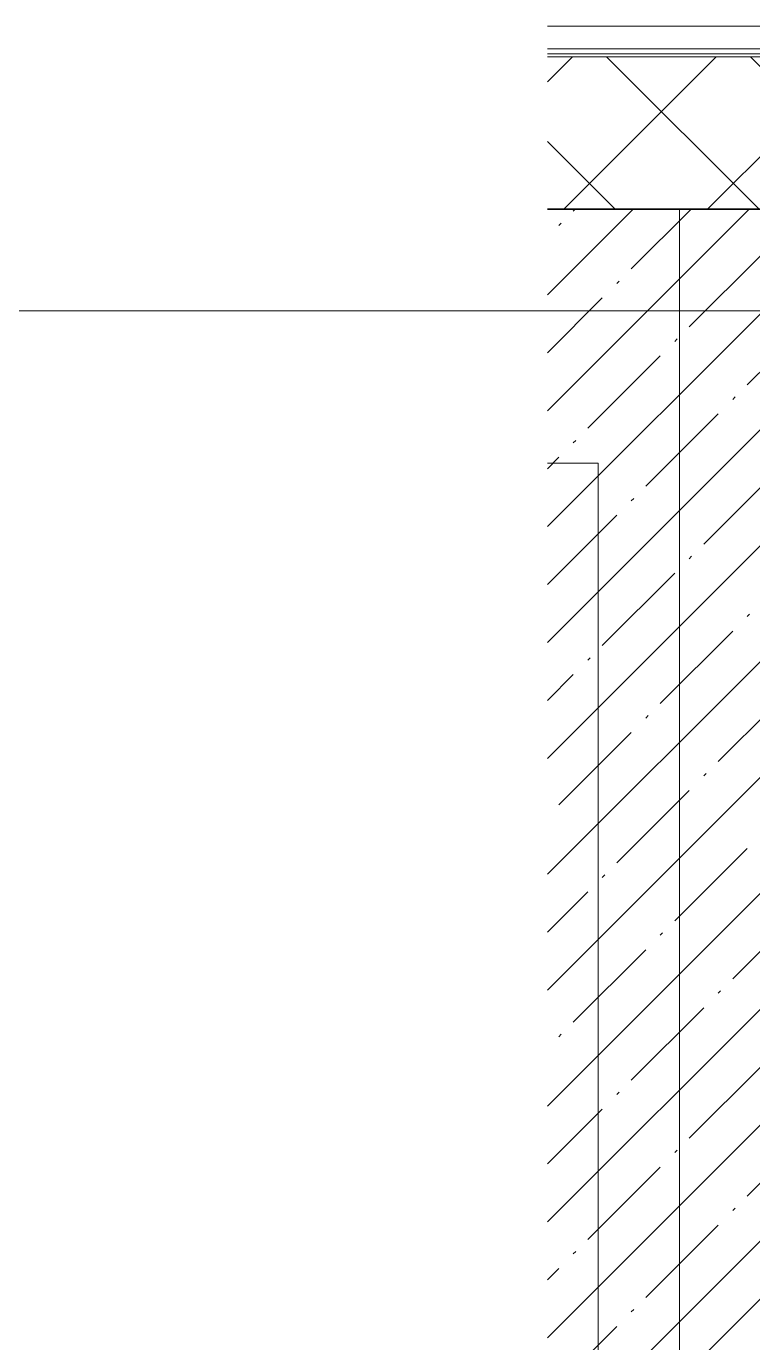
# Model space of a CAD drawing. Header units: millimetres. Extents: x 855 to 84199, y -1987 to 21700.
# Drawn here: x 9811 to 10526, y 20285 to 21580 of the extents above; entities that cross this region are included whole.
import ezdxf

# ---------------------------------------------------------------- set-up
doc = ezdxf.new("R2010")
doc.units = ezdxf.units.MM
for name, color, linetype, lineweight in [('A-WALL', 7, 'Continuous', 9), ('I-WALL', 7, 'Continuous', 9), ('S-STRS-MBND', 7, 'Continuous', 9), ('Оси', 7, 'Continuous', 9)]:
    doc.layers.add(name, color=color, linetype=linetype, lineweight=lineweight)
for name, color, linetype, lineweight, true_color in [('A-WALL-3', 7, 'Continuous', 35, 0x3c3c3c), ('A-WALL-FNSH-1', 7, 'Continuous', 13, 0x3c3c3c), ('A-WALL-FNSH-2', 7, 'Continuous', 9, 0x3c3c3c)]:
    doc.layers.add(name, color=color, linetype=linetype, lineweight=lineweight, true_color=true_color)

msp = doc.modelspace()

# ---------------------------------------------------------------- hatches: boundary and pattern name
at = {"layer": 'A-WALL'}
h = msp.add_hatch(dxfattribs=at)
h.set_pattern_fill('FP_1', color=256, style=0, pattern_type=2)
h.set_pattern_definition([(45, (-90256.06, 0), (-70.71068, 70.71068), []), (135, (-90256.06, 0), (-70.71068, -70.71068), [])])
h.paths.add_polyline_path([(20979.1, 21400), (20870.6, 21550), (20685.4, 21550), (20793.9, 21400)])
h.paths.add_polyline_path([(20093.9, 21400), (20547.1, 21400), (20438.6, 21550), (19693.9, 21550), (19693.9, 21400)])
h.paths.add_polyline_path([(18793.9, 21400), (18793.9, 21550), (17493.9, 21550), (17493.9, 21400), (18503.9, 21400)])
h.paths.add_polyline_path([(16322.6, 21400), (16593.9, 21400), (16593.9, 21550), (15293.9, 21550), (15293.9, 21400), (15777.2, 21400)])
h.paths.add_polyline_path([(14141.2, 21400), (14393.9, 21400), (14393.9, 21550), (13193.9, 21550), (13193.9, 21400), (13595.8, 21400)])
h.paths.add_polyline_path([(10323.9, 21400), (10893.9, 21400), (10893.9, 21550), (10323.9, 21550)])
at = {"layer": 'I-WALL'}
h = msp.add_hatch(dxfattribs=at)
h.set_pattern_fill('FP_2', color=256, style=0, pattern_type=2)
h.set_pattern_definition([(45, (-90256.056, 0), (-57.024626, 57.024626), []), (45, (-90199.03, 0), (-57.024626, 57.024626), [100.806, -20.161, 3.353, -16.808])])
h.paths.add_polyline_path([(10460.1, 17750), (10543.9, 17750), (10543.9, 21400), (10323.9, 21400), (10323.9, 17750)])

# ---------------------------------------------------------------- linework, layer by layer
at = {"layer": 'A-WALL'}
for p, q in [((10323.9, 21580), (20885.9, 21580)), ((10893.9, 21550), (10323.9, 21550))]:
    msp.add_line(p, q, dxfattribs=at)
at = {"layer": 'A-WALL-3'}
msp.add_line((10323.9, 21400), (10893.9, 21400), dxfattribs=at)
at = {"layer": 'A-WALL-FNSH-1'}
msp.add_line((10893.9, 21553), (10323.9, 21553), dxfattribs=at)
at = {"layer": 'A-WALL-FNSH-2'}
msp.add_line((10893.9, 21558), (10323.9, 21558), dxfattribs=at)
at = {"layer": 'S-STRS-MBND'}
for p, q in [((10373.9, 21150), (10323.9, 21150)), ((10373.9, 17750), (10373.9, 21150))]:
    msp.add_line(p, q, dxfattribs=at)
at = {"layer": 'Оси'}
for p, q in [((10453.9, 18900), (10453.9, 21400)), ((8875.9, 21300), (11375.9, 21300))]:
    msp.add_line(p, q, dxfattribs=at)

doc.saveas('drawing.dxf')
